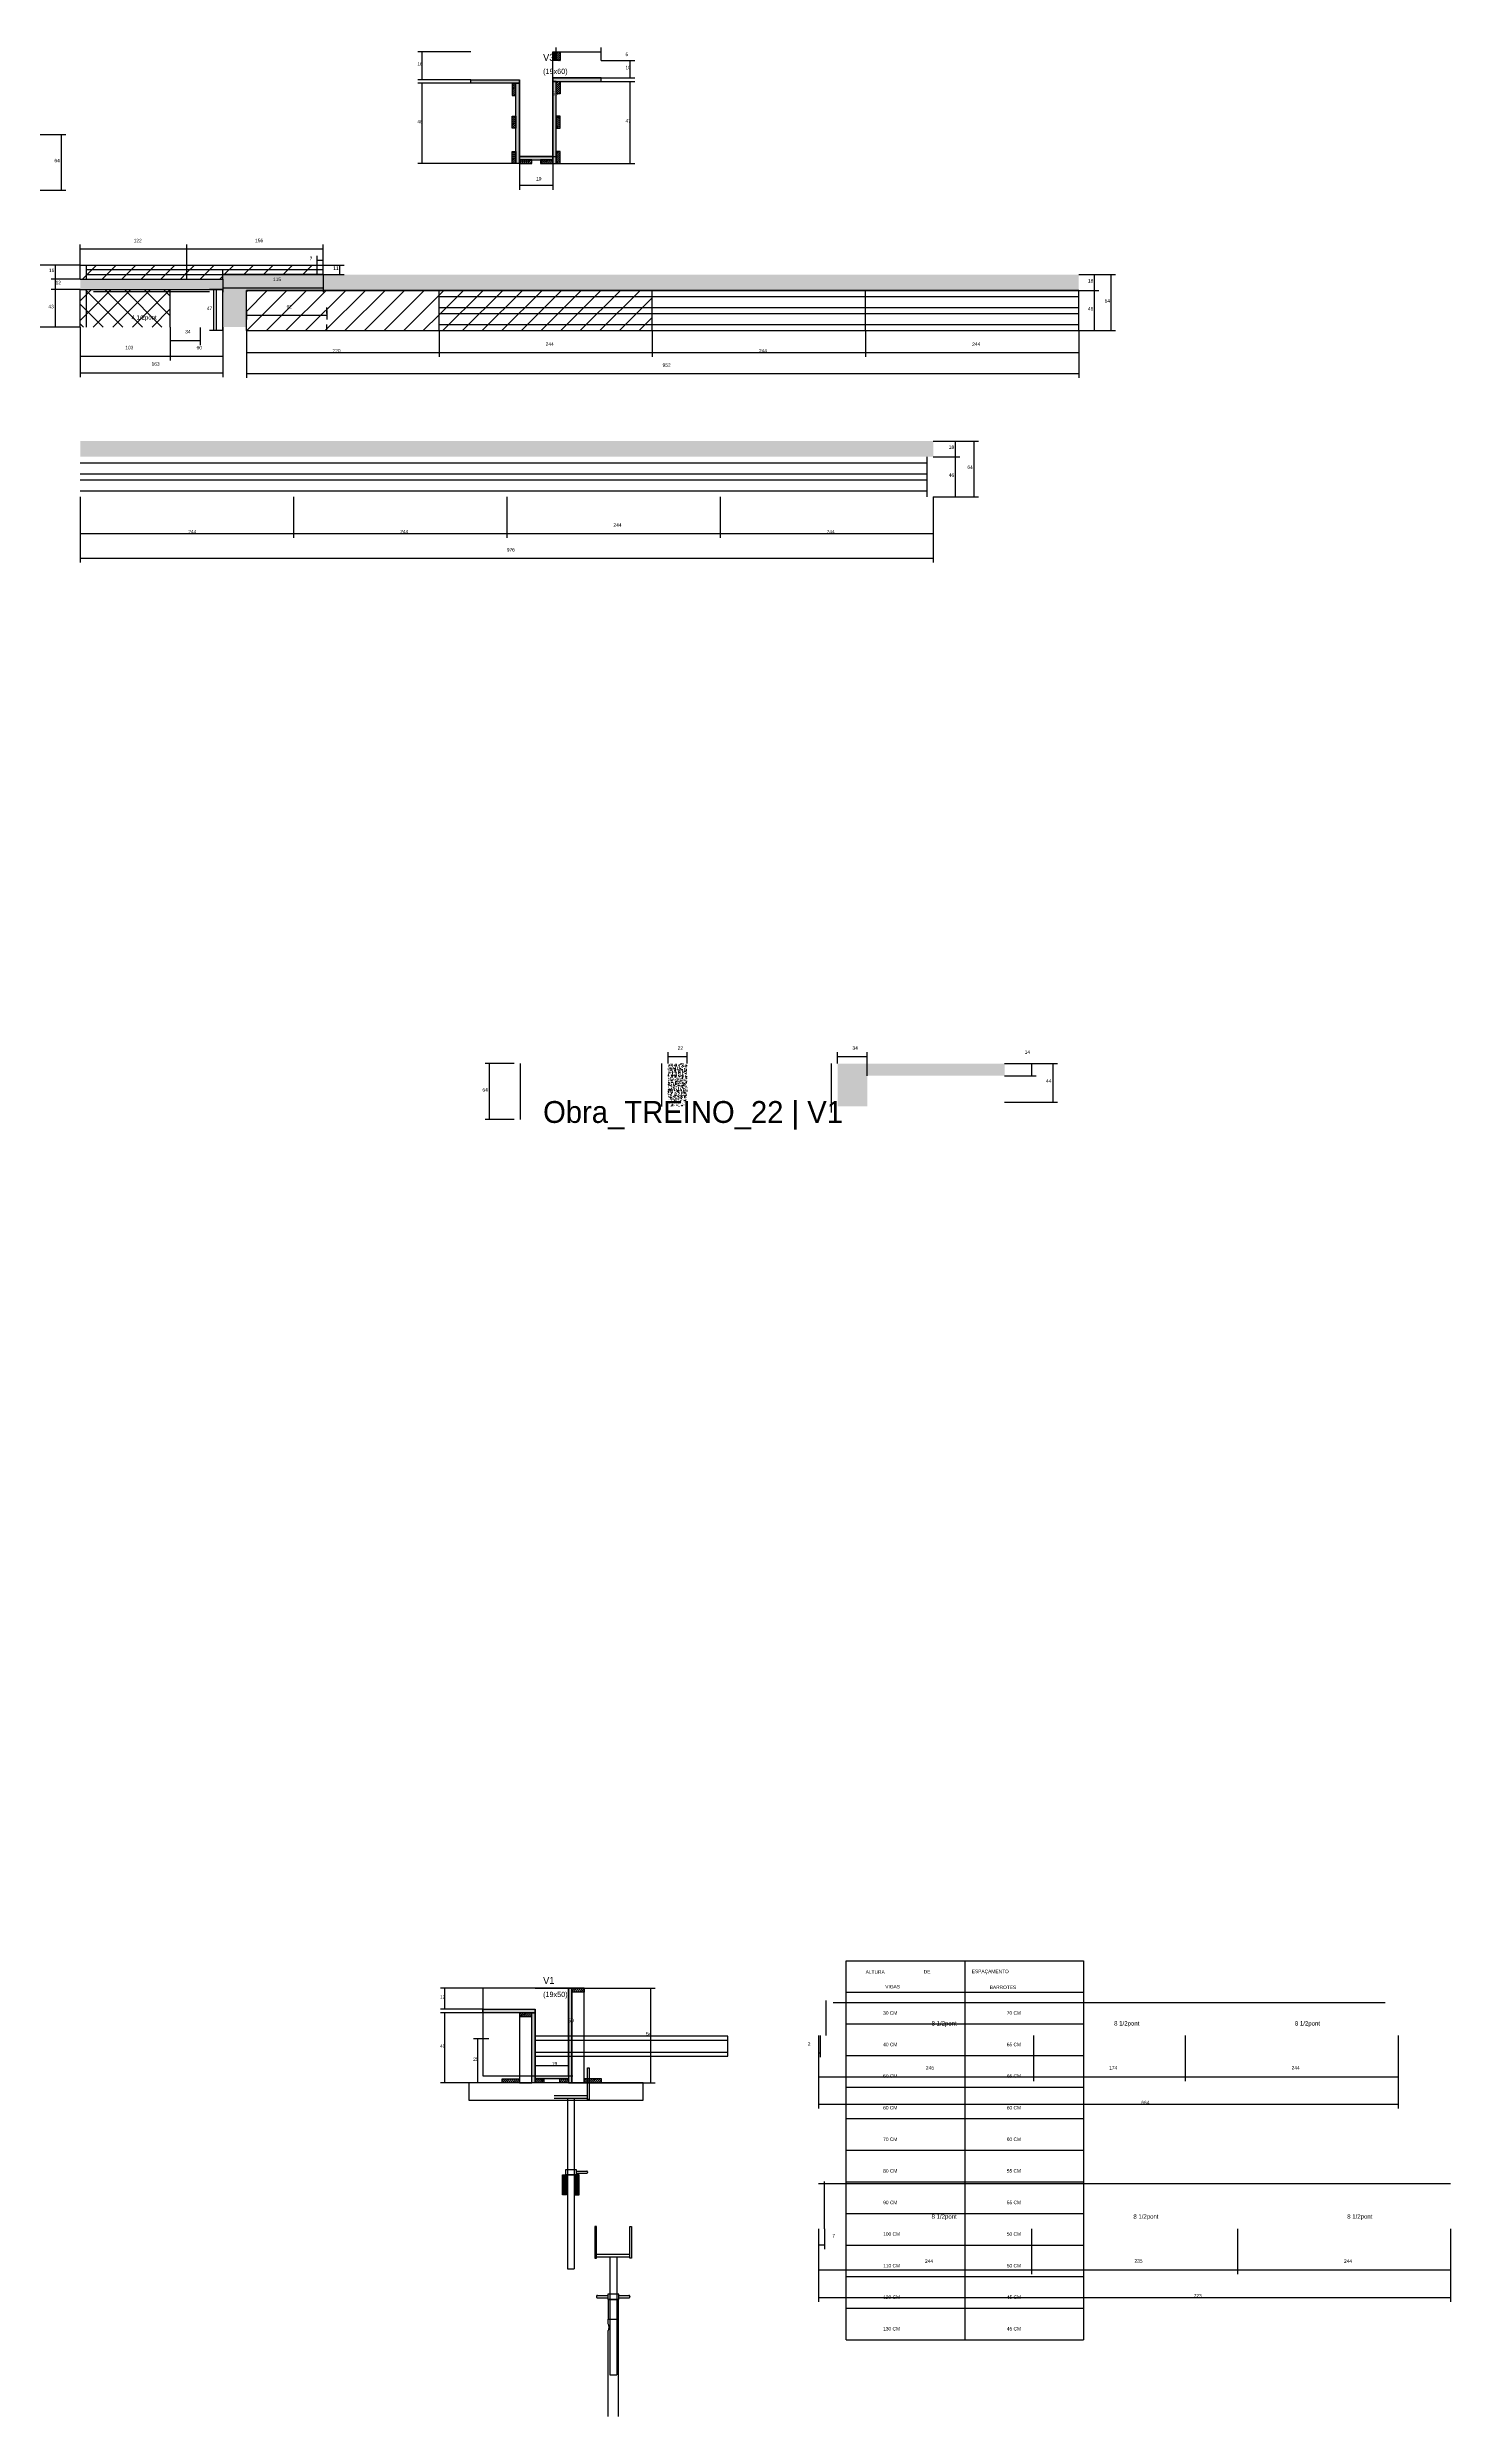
# Model space of a CAD drawing. Header units: metres. Extents: x -2848 to 22762, y -45195 to 1016.
# Drawn here: x 15433 to 17038, y -31290 to -28580 of the extents above; entities that cross this region are included whole.
import ezdxf

# ---------------------------------------------------------------- set-up
doc = ezdxf.new("R2010")
doc.units = ezdxf.units.M
for name, color, linetype in [('CONCRETO', 251, 'Continuous'), ('COTA', 4, 'Continuous'), ('Cota Seção (2x)', 4, 'Continuous'), ('Escoras', 2, 'Continuous'), ('Forcador', 251, 'Continuous'), ('GARFOS', 7, 'Continuous'), ('Hachura', 253, 'Continuous'), ('LABEL_ID', 3, 'Continuous'), ('Madeira', 126, 'Continuous'), ('NOMENCLATURA', 7, 'Continuous'), ('Painéis', 200, 'Continuous'), ('Perfil Metálico', 251, 'Continuous'), ('SARR_2.2x7', 40, 'Continuous'), ('SARR_EDITAR', 141, 'Continuous'), ('Texto Seção', 7, 'Continuous')]:
    doc.layers.add(name, color=color, linetype=linetype)

msp = doc.modelspace()

# ---------------------------------------------------------------- hatches: boundary and pattern name
at = {"layer": 'COTA'}
h = msp.add_hatch(dxfattribs=at)
h.set_pattern_fill('AR-CONC', scale=0.03)
h.paths.add_polyline_path([(15660.5, -28857.6), (16125, -28857.6), (16613, -28857.6), (16613, -28839.6), (16125, -28839.6), (15737, -28839.6), (15633.5, -28839.6), (15633.5, -28844.6), (15470.5, -28844.6), (15470.5, -28856.6), (15633.5, -28856.6), (15633.5, -28899.6), (15660.5, -28899.6)])
h = msp.add_hatch(dxfattribs=at)
h.set_pattern_fill('AR-CONC', scale=0.03)
h.paths.add_polyline_path([(16446.5, -29047.9), (16446.5, -29029.9), (15470.5, -29029.9), (15470.5, -29047.9)])
h = msp.add_hatch(dxfattribs=at)
h.set_pattern_fill('AR-CONC', scale=0.03)
h.paths.add_polyline_path([(16143, -29791.1), (16165, -29791.1), (16165, -29742.1), (16143, -29742.1)])
h = msp.add_hatch(dxfattribs=at)
h.set_pattern_fill('AR-CONC', scale=0.03)
h.paths.add_polyline_path([(16371, -29756.1), (16528, -29756.1), (16528, -29742.1), (16337, -29742.1), (16337, -29791.1), (16371, -29791.1), (16371, -29786.1)])
at = {"layer": 'Hachura'}
h = msp.add_hatch(color=8, dxfattribs=at)
h.dxf.hatch_style = 1
h.paths.add_polyline_path([(16011, -28584.6), (16015, -28584.6), (16015, -28584.6), (16015, -28594.6), (16015, -28594.6), (16011, -28594.6), (16011, -28594.6), (16011, -28584.6)])
h = msp.add_hatch(dxfattribs=at)
h.set_pattern_fill('ANSI31', scale=0.5)
h.paths.add_polyline_path([(16015, -28584.6), (16019.4, -28584.6), (16019.4, -28584.6), (16019.4, -28594.6), (16019.4, -28594.6), (16015, -28594.6), (16015, -28594.6), (16015, -28584.6)])
h = msp.add_hatch(color=8, dxfattribs=at)
h.dxf.hatch_style = 1
h.paths.add_polyline_path([(15917.4, -28620.6), (15917.4, -28616.6), (15917.4, -28616.6), (15973, -28616.6), (15973, -28616.6), (15973, -28620.6), (15973, -28620.6), (15917.4, -28620.6)])
h = msp.add_hatch(dxfattribs=at)
h.set_pattern_fill('ANSI31', scale=0.5)
h.paths.add_polyline_path([(15969, -28620.6), (15964.6, -28620.6), (15964.6, -28620.6), (15964.6, -28634.6), (15964.6, -28634.6), (15969, -28634.6), (15969, -28634.6), (15969, -28620.6)])
h = msp.add_hatch(color=8, dxfattribs=at)
h.dxf.hatch_style = 1
h.paths.add_polyline_path([(15969, -28620.6), (15973, -28620.6), (15973, -28620.6), (15973, -28712.6), (15973, -28712.6), (15969, -28712.6), (15969, -28712.6), (15969, -28620.6)])
h = msp.add_hatch(color=8, dxfattribs=at)
h.dxf.hatch_style = 1
h.paths.add_polyline_path([(16066.6, -28618.6), (16066.6, -28614.6), (16066.6, -28614.6), (16011, -28614.6), (16011, -28614.6), (16011, -28618.6), (16011, -28618.6), (16066.6, -28618.6)])
h = msp.add_hatch(color=8, dxfattribs=at)
h.dxf.hatch_style = 1
h.paths.add_polyline_path([(16015, -28618.6), (16011, -28618.6), (16011, -28618.6), (16011, -28712.6), (16011, -28712.6), (16015, -28712.6), (16015, -28712.6), (16015, -28618.6)])
h = msp.add_hatch(dxfattribs=at)
h.set_pattern_fill('ANSI31', scale=0.5)
h.paths.add_polyline_path([(16015, -28618.6), (16019.4, -28618.6), (16019.4, -28618.6), (16019.4, -28632.6), (16019.4, -28632.6), (16015, -28632.6), (16015, -28632.6), (16015, -28618.6)])
h = msp.add_hatch(dxfattribs=at)
h.set_pattern_fill('ANSI31', scale=0.5)
h.paths.add_polyline_path([(15969, -28672.1), (15964.6, -28672.1), (15964.6, -28672.1), (15964.6, -28658.1), (15964.6, -28658.1), (15969, -28658.1), (15969, -28658.1), (15969, -28672.1)])
h = msp.add_hatch(dxfattribs=at)
h.set_pattern_fill('ANSI31', scale=0.5)
h.paths.add_polyline_path([(16015, -28672.1), (16019.4, -28672.1), (16019.4, -28672.1), (16019.4, -28658.1), (16019.4, -28658.1), (16015, -28658.1), (16015, -28658.1), (16015, -28672.1)])
h = msp.add_hatch(dxfattribs=at)
h.set_pattern_fill('ANSI31', scale=0.5)
h.paths.add_polyline_path([(15969, -28712.6), (15964.6, -28712.6), (15964.6, -28712.6), (15964.6, -28698.6), (15964.6, -28698.6), (15969, -28698.6), (15969, -28698.6), (15969, -28712.6)])
h = msp.add_hatch(dxfattribs=at)
h.set_pattern_fill('ANSI31', scale=0.5)
h.paths.add_polyline_path([(16015, -28712.6), (16019.4, -28712.6), (16019.4, -28712.6), (16019.4, -28698.6), (16019.4, -28698.6), (16015, -28698.6), (16015, -28698.6), (16015, -28712.6)])
h = msp.add_hatch(color=8, dxfattribs=at)
h.dxf.hatch_style = 1
h.paths.add_polyline_path([(16011, -28708.2), (16011, -28704.6), (16011, -28704.6), (15973, -28704.6), (15973, -28704.6), (15973, -28708.2), (15973, -28708.2), (16011, -28708.2)])
h = msp.add_hatch(dxfattribs=at)
h.set_pattern_fill('ANSI31', scale=0.5)
h.paths.add_polyline_path([(15987, -28712.6), (15987, -28708.2), (15987, -28708.2), (15973, -28708.2), (15973, -28708.2), (15973, -28712.6), (15973, -28712.6), (15987, -28712.6)])
h = msp.add_hatch(dxfattribs=at)
h.set_pattern_fill('ANSI31', scale=0.5)
h.paths.add_polyline_path([(16011, -28712.6), (16011, -28708.2), (16011, -28708.2), (15997, -28708.2), (15997, -28708.2), (15997, -28712.6), (15997, -28712.6), (16011, -28712.6)])
h = msp.add_hatch(dxfattribs=at)
h.set_pattern_fill('ANSI31', scale=5)
h.paths.add_polyline_path([(15470.5, -28828.6), (15470.5, -28844.6), (15592.5, -28844.6), (15592.5, -28828.6)])
h = msp.add_hatch(dxfattribs=at)
h.set_pattern_fill('ANSI31', scale=5)
h.paths.add_polyline_path([(15633.5, -28844.6), (15633.5, -28839.6), (15748.5, -28839.6), (15748.5, -28828.6), (15592.5, -28828.6), (15592.5, -28844.6)])
h = msp.add_hatch(dxfattribs=at)
h.set_pattern_fill('ANSI31', scale=5)
h.paths.add_polyline_path([(15470.5, -28856.6), (15470.5, -28899.6), (15573.5, -28899.6), (15573.5, -28856.6)])
h = msp.add_hatch(dxfattribs=at)
h.set_pattern_fill('ANSI37', scale=5)
h.paths.add_polyline_path([(15573.5, -28899.6), (15573.5, -28856.6), (15470.5, -28856.6), (15470.5, -28899.6)])
h = msp.add_hatch(dxfattribs=at)
h.set_pattern_fill('ANSI31', scale=5)
h.paths.add_polyline_path([(15660.5, -28857.6), (15660.5, -28903.6), (15881, -28903.6), (15881, -28857.6)])
h = msp.add_hatch(dxfattribs=at)
h.set_pattern_fill('ANSI31', scale=5)
h.paths.add_polyline_path([(15881, -28857.6), (15881, -28903.6), (16125, -28903.6), (16125, -28857.6)])
h = msp.add_hatch(color=8, dxfattribs=at)
h.dxf.hatch_style = 1
h.paths.add_polyline_path([(16033, -30800), (16029, -30800), (16029, -30800), (16029, -30908), (16029, -30908), (16033, -30908), (16033, -30908), (16033, -30800)])
h = msp.add_hatch(dxfattribs=at)
h.set_pattern_fill('ANSI31', scale=0.5)
h.paths.add_polyline_path([(16047, -30800), (16047, -30804.4), (16047, -30804.4), (16033, -30804.4), (16033, -30804.4), (16033, -30800), (16033, -30800), (16047, -30800)])
h = msp.add_hatch(color=8, dxfattribs=at)
h.dxf.hatch_style = 1
h.paths.add_polyline_path([(15931, -30828), (15931, -30824), (15931, -30824), (15991, -30824), (15991, -30824), (15991, -30828), (15991, -30828), (15931, -30828)])
h = msp.add_hatch(dxfattribs=at)
h.set_pattern_fill('ANSI31', scale=0.5)
h.paths.add_polyline_path([(15973, -30828), (15973, -30832.4), (15973, -30832.4), (15987, -30832.4), (15987, -30832.4), (15987, -30828), (15987, -30828), (15973, -30828)])
h = msp.add_hatch(color=8, dxfattribs=at)
h.dxf.hatch_style = 1
h.paths.add_polyline_path([(15987, -30828), (15991, -30828), (15991, -30828), (15991, -30908), (15991, -30908), (15987, -30908), (15987, -30908), (15987, -30828)])
h = msp.add_hatch(dxfattribs=at)
h.set_pattern_fill('ANSI31', scale=0.5)
h.paths.add_polyline_path([(15953, -30908), (15953, -30903.6), (15953, -30903.6), (15973, -30903.6), (15973, -30903.6), (15973, -30908), (15973, -30908), (15953, -30908)])
h = msp.add_hatch(color=8, dxfattribs=at)
h.dxf.hatch_style = 1
h.paths.add_polyline_path([(15991, -30903.6), (15991, -30900), (15991, -30900), (16029, -30900), (16029, -30900), (16029, -30903.6), (16029, -30903.6), (15991, -30903.6)])
h = msp.add_hatch(dxfattribs=at)
h.set_pattern_fill('ANSI31', scale=0.5)
h.paths.add_polyline_path([(15991, -30908), (15991, -30903.6), (15991, -30903.6), (16001, -30903.6), (16001, -30903.6), (16001, -30908), (16001, -30908), (15991, -30908)])
h = msp.add_hatch(dxfattribs=at)
h.set_pattern_fill('ANSI31', scale=0.5)
h.paths.add_polyline_path([(16019, -30908), (16019, -30903.6), (16019, -30903.6), (16029, -30903.6), (16029, -30903.6), (16029, -30908), (16029, -30908), (16019, -30908)])
h = msp.add_hatch(dxfattribs=at)
h.set_pattern_fill('ANSI31', scale=0.5)
h.paths.add_polyline_path([(16067, -30908), (16067, -30903.6), (16067, -30903.6), (16047, -30903.6), (16047, -30903.6), (16047, -30908), (16047, -30908), (16067, -30908)])
at = {"layer": 'Perfil Metálico'}
h = msp.add_hatch(color=8, dxfattribs=at)
h.dxf.hatch_style = 1
h.paths.add_polyline_path([(16022.3, -31036.3), (16026.8, -31036.3), (16026.8, -31013.5), (16022.3, -31013.5)])
h = msp.add_hatch(color=8, dxfattribs=at)
h.dxf.hatch_style = 1
h.paths.add_polyline_path([(16036.7, -31036.3), (16041.2, -31036.3), (16041.2, -31013.5), (16036.7, -31013.5)])

# ---------------------------------------------------------------- linework, layer by layer
at = {"layer": 'CONCRETO'}
for points in [[(16029, -30820), (16029, -30800), (15931, -30800), (15931, -30824), (15991, -30824), (15991, -30900), (16029, -30900), (16029, -30820)], [(15931, -30900), (16029, -30900), (16029, -30800), (15931, -30800)]]:
    msp.add_lwpolyline(points, close=True, dxfattribs=at)
at = {"layer": 'COTA'}
for p, q in [((15917.4, -28584.6), (15856.7, -28584.6)), ((15861.7, -28616.6), (15861.7, -28584.6)), ((16015, -28584.6), (16015, -28579.6)), ((16015, -28584.6), (16066.6, -28584.6)), ((16066.6, -28594.6), (16066.6, -28579.6)), ((16066.6, -28594.6), (16104.8, -28594.6)), ((16099.8, -28614.6), (16099.8, -28594.6)), ((15917.4, -28616.6), (15856.7, -28616.6)), ((15917.4, -28620.6), (15856.7, -28620.6)), ((15861.7, -28712.6), (15861.7, -28620.6)), ((16066.6, -28614.6), (16104.8, -28614.6)), ((16066.6, -28618.6), (16104.8, -28618.6)), ((16099.8, -28712.6), (16099.8, -28618.6)), ((15394.3, -28679.1), (15454, -28679.1)), ((15449, -28743.1), (15449, -28679.1)), ((15964.6, -28712.6), (15856.7, -28712.6)), ((15973, -28712.6), (15973, -28742.4)), ((16011, -28712.6), (16011, -28742.4)), ((16019.4, -28712.6), (16104.8, -28712.6)), ((15394.3, -28743.1), (15454, -28743.1)), ((15973, -28737.4), (16011, -28737.4)), ((15470.5, -28828.6), (15470.5, -28805.1)), ((15470.5, -28810.1), (15592.5, -28810.1)), ((15592.5, -28828.6), (15592.5, -28805.1)), ((15592.5, -28828.6), (15592.5, -28805.1)), ((15592.5, -28810.1), (15748.5, -28810.1)), ((15748.5, -28828.6), (15748.5, -28805.1)), ((15470.5, -28828.6), (15416.8, -28828.6)), ((15470.5, -28828.6), (15437.2, -28828.6)), ((15442.2, -28844.6), (15442.2, -28828.6)), ((15741.5, -28828.6), (15741.5, -28818.2)), ((15741.5, -28823.2), (15748.5, -28823.2)), ((15748.5, -28828.6), (15748.5, -28818.2)), ((15748.5, -28828.6), (15772.5, -28828.6)), ((15767.5, -28839.6), (15767.5, -28828.6)), ((15470.5, -28844.6), (15437.2, -28844.6)), ((15470.5, -28844.6), (15437.2, -28844.6)), ((15470.5, -28856.6), (15437.2, -28856.6)), ((15470.5, -28856.6), (15437.2, -28856.6)), ((15442.2, -28856.6), (15442.2, -28844.6)), ((15442.2, -28899.6), (15442.2, -28856.6)), ((15633.5, -28856.6), (15618.4, -28856.6)), ((15623.4, -28903.6), (15623.4, -28856.6)), ((15633.5, -28844.6), (15633.5, -28859.6)), ((15633.5, -28854.6), (15748.5, -28854.6)), ((15748.5, -28839.6), (15748.5, -28859.6)), ((15748.5, -28839.6), (15772.5, -28839.6)), ((16613, -28839.6), (16636, -28839.6)), ((16613, -28839.6), (16655.1, -28839.6)), ((16613, -28857.6), (16636, -28857.6)), ((16613, -28857.6), (16636, -28857.6)), ((16631, -28857.6), (16631, -28839.6)), ((16631, -28903.6), (16631, -28857.6)), ((16650.1, -28903.6), (16650.1, -28839.6)), ((15660.5, -28880.6), (15660.5, -28890.9)), ((15660.5, -28885.9), (15752.5, -28885.9)), ((15752.5, -28880.6), (15752.5, -28890.9)), ((15470.5, -28899.6), (15416.8, -28899.6)), ((15470.5, -28899.6), (15437.2, -28899.6)), ((15470.5, -28899.6), (15470.5, -28957)), ((15470.5, -28899.6), (15470.5, -28937.7)), ((15573.5, -28899.6), (15573.5, -28937.7)), ((15573.5, -28899.6), (15573.5, -28937.7)), ((15573.5, -28899.9), (15573.5, -28920.1)), ((15573.5, -28915.1), (15607.5, -28915.1)), ((15607.5, -28899.9), (15607.5, -28920.1)), ((15633.5, -28903.6), (15618.4, -28903.6)), ((15633.5, -28899.6), (15633.5, -28957)), ((15633.5, -28903.6), (15633.5, -28937.7)), ((15660.5, -28903.6), (15660.5, -28933.7)), ((15660.5, -28903.6), (15660.5, -28957.6)), ((15881, -28903.6), (15881, -28933.7)), ((15881, -28903.6), (15881, -28933.7)), ((16125, -28903.6), (16125, -28933.7)), ((16125, -28903.6), (16125, -28933.7)), ((16369, -28903.6), (16369, -28933.7)), ((16369, -28903.6), (16369, -28933.7)), ((16613, -28903.6), (16613, -28933.7)), ((16613, -28903.6), (16613, -28957.6)), ((16613, -28903.6), (16636, -28903.6)), ((16613, -28903.6), (16655.1, -28903.6)), ((15470.5, -28932.7), (15573.5, -28932.7)), ((15573.5, -28932.7), (15633.5, -28932.7)), ((15660.5, -28928.7), (15881, -28928.7)), ((15881, -28928.7), (16125, -28928.7)), ((16125, -28928.7), (16369, -28928.7)), ((16369, -28928.7), (16613, -28928.7)), ((15470.5, -28952), (15633.5, -28952)), ((15660.5, -28952.6), (16613, -28952.6)), ((16446.5, -29029.9), (16476.7, -29029.9)), ((16446.5, -29029.9), (16498.1, -29029.9)), ((16446.5, -29047.9), (16476.7, -29047.9)), ((16446.5, -29047.9), (16476.7, -29047.9)), ((16471.7, -29047.9), (16471.7, -29029.9)), ((16471.7, -29093.9), (16471.7, -29047.9)), ((16493.1, -29093.9), (16493.1, -29029.9)), ((15470.5, -29093.9), (15470.5, -29140.6)), ((15470.5, -29093.9), (15470.5, -29169)), ((15714.5, -29093.9), (15714.5, -29140.6)), ((15714.5, -29093.9), (15714.5, -29140.6)), ((15958.5, -29093.9), (15958.5, -29140.6)), ((15958.5, -29093.9), (15958.5, -29140.6)), ((16202.5, -29093.9), (16202.5, -29140.6)), ((16202.5, -29093.9), (16202.5, -29140.6)), ((16446.5, -29093.9), (16446.5, -29140.6)), ((16446.5, -29093.9), (16476.7, -29093.9)), ((16446.5, -29093.9), (16446.5, -29169)), ((16446.5, -29093.9), (16498.1, -29093.9)), ((15470.5, -29135.6), (15714.5, -29135.6)), ((15714.5, -29135.6), (15958.5, -29135.6)), ((15958.5, -29135.6), (16202.5, -29135.6)), ((16202.5, -29135.6), (16446.5, -29135.6)), ((15470.5, -29164), (16446.5, -29164)), ((16143, -29742.1), (16143, -29729)), ((16165, -29742.1), (16165, -29729)), ((16337, -29742.1), (16337, -29729)), ((16371, -29756.1), (16371, -29729)), ((15967, -29742.1), (15933.7, -29742.1)), ((15938.7, -29806.1), (15938.7, -29742.1)), ((16143, -29734), (16165, -29734)), ((16337, -29734), (16371, -29734)), ((16528, -29742.1), (16564.1, -29742.1)), ((16528, -29742.1), (16588.5, -29742.1)), ((16528, -29756.1), (16564.1, -29756.1)), ((16559.1, -29756.1), (16559.1, -29742.1)), ((16583.5, -29786.1), (16583.5, -29742.1)), ((16528, -29786.1), (16588.5, -29786.1)), ((15967, -29806.1), (15933.7, -29806.1)), ((15931, -30800), (15882.6, -30800)), ((15887.6, -30824), (15887.6, -30800)), ((16047, -30800), (16128.4, -30800)), ((16123.4, -30908), (16123.4, -30800)), ((15931, -30824), (15882.6, -30824)), ((15931, -30828), (15882.6, -30828)), ((15887.6, -30908), (15887.6, -30828)), ((15938, -30858), (15920.5, -30858)), ((15925.5, -30908), (15925.5, -30858)), ((16315, -30854), (16315, -30906.1)), ((16315, -30854), (16315, -30937.7)), ((16315, -30854), (16315, -30878.7)), ((16317, -30854), (16317, -30878.7)), ((16561, -30854), (16561, -30906.1)), ((16561, -30854), (16561, -30906.1)), ((16734.5, -30854), (16734.5, -30906.1)), ((16734.5, -30854), (16734.5, -30906.1)), ((16978.5, -30854), (16978.5, -30906.1)), ((16978.5, -30854), (16978.5, -30937.7)), ((16315, -30873.7), (16317, -30873.7)), ((15953, -30908), (15882.6, -30908)), ((15938, -30908), (15920.5, -30908)), ((16067, -30908), (16128.4, -30908)), ((16315, -30901.1), (16561, -30901.1)), ((16561, -30901.1), (16734.5, -30901.1)), ((16734.5, -30901.1), (16978.5, -30901.1)), ((16315, -30932.7), (16978.5, -30932.7)), ((16315, -31075), (16315, -31127.1)), ((16315, -31075), (16315, -31158.8)), ((16315, -31075), (16315, -31098.3)), ((16322, -31075), (16322, -31098.3)), ((16559, -31075), (16559, -31127.1)), ((16559, -31075), (16559, -31127.1)), ((16794.4, -31075), (16794.4, -31127.1)), ((16794.4, -31075), (16794.4, -31127.1)), ((17038.4, -31075), (17038.4, -31127.1)), ((17038.4, -31075), (17038.4, -31158.8)), ((16315, -31093.3), (16322, -31093.3)), ((16315, -31122.1), (16559, -31122.1)), ((16559, -31122.1), (16794.4, -31122.1)), ((16794.4, -31122.1), (17038.4, -31122.1)), ((16315, -31153.8), (17038.4, -31153.8))]:
    msp.add_line(p, q, dxfattribs=at)
at = {"layer": 'Cota Seção (2x)'}
for p, q in [((16011, -28704.6), (16011, -28584.6)), ((16011, -28584.6), (16016, -28584.6)), ((16011, -28704.6), (16016, -28704.6)), ((15991, -30800), (16034, -30800)), ((16029, -30900), (16029, -30800)), ((15991, -30900), (15991, -30883.2)), ((15991, -30888.2), (16029, -30888.2)), ((16029, -30900), (16029, -30883.2)), ((15991, -30900), (16034, -30900))]:
    msp.add_line(p, q, dxfattribs=at)
at = {"layer": 'Escoras'}
for p, q in [((16037.4, -31013.5), (16026.2, -31013.5)), ((16085.9, -31155.9), (16074.6, -31155.9)), ((16074.6, -31155.9), (16074.6, -31178.4)), ((16085.9, -31155.9), (16085.9, -31290)), ((16074.6, -31178.4), (16085.9, -31178.4)), ((16074.6, -31184), (16074.6, -31178.4)), ((16074.9, -31184.6), (16074.6, -31184)), ((16074.6, -31191.6), (16074.9, -31191)), ((16074.6, -31290), (16074.6, -31191.6)), ((16075.1, -31185.2), (16074.9, -31184.6)), ((16074.9, -31191), (16075.1, -31190.4)), ((16075.3, -31185.9), (16075.1, -31185.2)), ((16075.1, -31190.4), (16075.3, -31189.8)), ((16075.4, -31186.5), (16075.3, -31185.9)), ((16075.3, -31189.8), (16075.4, -31189.1)), ((16075.5, -31187.2), (16075.4, -31186.5)), ((16075.4, -31189.1), (16075.5, -31188.5)), ((16075.5, -31187.8), (16075.5, -31187.2)), ((16075.5, -31188.5), (16075.5, -31187.8))]:
    msp.add_line(p, q, dxfattribs=at)
at = {"layer": 'Forcador'}
for p, q in [((16012.7, -30922.6), (16050.9, -30922.6)), ((16012.7, -30925.8), (16050.9, -30925.8)), ((16027.8, -30925.8), (16027.8, -31036.3)), ((16035.7, -30925.8), (16035.7, -31036.3)), ((16038.1, -31009.1), (16049.9, -31009.1)), ((16038.1, -31011.6), (16049.9, -31011.6)), ((16050, -31009.1), (16049.9, -31009.1)), ((16049.9, -31011.6), (16050, -31011.6)), ((16050.1, -31009.2), (16050, -31009.1)), ((16050, -31011.6), (16050.1, -31011.6)), ((16050.3, -31009.2), (16050.1, -31009.2)), ((16050.1, -31011.6), (16050.3, -31011.5)), ((16050.4, -31009.3), (16050.3, -31009.2)), ((16050.3, -31011.5), (16050.4, -31011.5)), ((16050.5, -31009.3), (16050.4, -31009.3)), ((16050.4, -31011.5), (16050.5, -31011.4)), ((16050.6, -31009.4), (16050.5, -31009.3)), ((16050.5, -31011.4), (16050.6, -31011.3)), ((16050.7, -31009.5), (16050.6, -31009.4)), ((16050.6, -31011.3), (16050.7, -31011.2)), ((16050.8, -31009.6), (16050.7, -31009.5)), ((16050.7, -31011.2), (16050.8, -31011.1)), ((16050.8, -31009.8), (16050.8, -31009.6)), ((16050.9, -31009.9), (16050.8, -31009.8)), ((16050.8, -31011), (16050.9, -31010.9)), ((16050.8, -31011.1), (16050.8, -31011)), ((16050.9, -31010), (16050.9, -31009.9)), ((16050.9, -31010.1), (16050.9, -31010)), ((16050.9, -31010.1), (16050.9, -31010.6)), ((16050.9, -31010.7), (16050.9, -31010.6)), ((16050.9, -31010.9), (16050.9, -31010.7)), ((16027.8, -31036.3), (16027.8, -31059.1)), ((16027.8, -31059.1), (16027.8, -31120.8)), ((16035.7, -31036.3), (16035.7, -31059.1)), ((16035.7, -31059.1), (16035.7, -31120.8)), ((16061.1, -31104.1), (16099.4, -31104.1)), ((16061.1, -31107.3), (16099.4, -31107.3)), ((16076.3, -31107.3), (16076.3, -31242.3)), ((16084.2, -31107.3), (16084.2, -31242.3)), ((16027.8, -31120.8), (16035.7, -31120.8)), ((16061.2, -31152.1), (16061.1, -31152.2)), ((16061.1, -31152.2), (16061.1, -31152.4)), ((16061.1, -31152.4), (16061.1, -31152.5)), ((16061.1, -31152.5), (16061.1, -31152.9)), ((16061.1, -31152.9), (16061.1, -31153.1)), ((16061.1, -31153.1), (16061.1, -31153.2)), ((16061.1, -31153.2), (16061.2, -31153.3)), ((16061.3, -31151.9), (16061.2, -31152)), ((16061.2, -31152), (16061.2, -31152.1)), ((16061.2, -31153.3), (16061.2, -31153.5)), ((16061.2, -31153.5), (16061.3, -31153.6)), ((16061.4, -31151.8), (16061.3, -31151.9)), ((16061.3, -31153.6), (16061.4, -31153.7)), ((16061.5, -31151.7), (16061.4, -31151.8)), ((16061.4, -31153.7), (16061.5, -31153.8)), ((16061.6, -31151.6), (16061.5, -31151.7)), ((16061.5, -31153.8), (16061.6, -31153.8)), ((16061.7, -31151.6), (16061.6, -31151.6)), ((16061.6, -31153.8), (16061.7, -31153.9)), ((16061.9, -31151.5), (16061.7, -31151.6)), ((16061.7, -31153.9), (16061.9, -31153.9)), ((16062, -31151.5), (16061.9, -31151.5)), ((16061.9, -31153.9), (16062, -31154)), ((16062.1, -31151.5), (16062, -31151.5)), ((16062, -31154), (16062.1, -31154)), ((16062.1, -31151.5), (16073.9, -31151.5)), ((16062.1, -31154), (16073.9, -31154)), ((16086.5, -31151.5), (16098.3, -31151.5)), ((16086.5, -31154), (16098.3, -31154)), ((16098.5, -31151.5), (16098.3, -31151.5)), ((16098.3, -31154), (16098.5, -31154)), ((16098.6, -31151.5), (16098.5, -31151.5)), ((16098.5, -31154), (16098.6, -31153.9)), ((16098.7, -31151.6), (16098.6, -31151.5)), ((16098.6, -31153.9), (16098.7, -31153.9)), ((16098.8, -31151.6), (16098.7, -31151.6)), ((16098.7, -31153.9), (16098.8, -31153.8)), ((16099, -31151.7), (16098.8, -31151.6)), ((16098.8, -31153.8), (16099, -31153.8)), ((16099.1, -31151.8), (16099, -31151.7)), ((16099, -31153.8), (16099.1, -31153.7)), ((16099.1, -31151.9), (16099.1, -31151.8)), ((16099.2, -31152), (16099.1, -31151.9)), ((16099.1, -31153.6), (16099.2, -31153.5)), ((16099.1, -31153.7), (16099.1, -31153.6)), ((16099.3, -31152.1), (16099.2, -31152)), ((16099.2, -31153.5), (16099.3, -31153.3)), ((16099.3, -31152.2), (16099.3, -31152.1)), ((16099.3, -31152.4), (16099.3, -31152.2)), ((16099.4, -31152.5), (16099.3, -31152.4)), ((16099.3, -31153.1), (16099.4, -31152.9)), ((16099.3, -31153.2), (16099.3, -31153.1)), ((16099.3, -31153.3), (16099.3, -31153.2)), ((16099.4, -31152.5), (16099.4, -31152.9)), ((16076.3, -31242.3), (16084.2, -31242.3))]:
    msp.add_line(p, q, dxfattribs=at)
for points in [[(16052.8, -30891.1), (16052.8, -30927.1), (16050.9, -30927.1), (16050.9, -30891.1)], [(16025.5, -31007.7), (16025.5, -31013.5), (16038.1, -31013.5), (16038.1, -31007.7)], [(16059.2, -31072.6), (16059.2, -31108.6), (16061.1, -31108.6), (16061.1, -31072.6)], [(16101.3, -31072.6), (16101.3, -31108.6), (16099.4, -31108.6), (16099.4, -31072.6)], [(16073.9, -31150), (16073.9, -31155.9), (16086.5, -31155.9), (16086.5, -31150)]]:
    msp.add_lwpolyline(points, close=True, dxfattribs=at)
at = {"layer": 'GARFOS'}
for p, q in [((16346.9, -31202.1), (16346.9, -30768.4)), ((16346.9, -30768.4), (16618.4, -30768.4)), ((16482.7, -30768.4), (16482.7, -31202.1)), ((16618.4, -30768.4), (16618.4, -31202.1)), ((16346.9, -30804.6), (16618.4, -30804.6)), ((16346.9, -30804.6), (16618.4, -30804.6)), ((16346.9, -30840.7), (16618.4, -30840.7)), ((16346.9, -30876.8), (16618.4, -30876.8)), ((16346.9, -30913), (16618.4, -30913)), ((16346.9, -30949.1), (16618.4, -30949.1)), ((16346.9, -30985.3), (16618.4, -30985.3)), ((16346.9, -31021.4), (16618.4, -31021.4)), ((16346.9, -31057.5), (16618.4, -31057.5)), ((16346.9, -31093.7), (16618.4, -31093.7)), ((16346.9, -31129.8), (16618.4, -31129.8)), ((16346.9, -31165.9), (16618.4, -31165.9)), ((16346.9, -31202.1), (16618.4, -31202.1))]:
    msp.add_line(p, q, dxfattribs=at)
at = {"layer": 'Madeira'}
for points in [[(16015, -28584.6), (16019.4, -28584.6), (16019.4, -28594.6), (16015, -28594.6)], [(15969, -28620.6), (15964.6, -28620.6), (15964.6, -28634.6), (15969, -28634.6)], [(16015, -28618.6), (16019.4, -28618.6), (16019.4, -28632.6), (16015, -28632.6)], [(15969, -28672.1), (15964.6, -28672.1), (15964.6, -28658.1), (15969, -28658.1)], [(16015, -28672.1), (16019.4, -28672.1), (16019.4, -28658.1), (16015, -28658.1)], [(15969, -28712.6), (15964.6, -28712.6), (15964.6, -28698.6), (15969, -28698.6)], [(16015, -28712.6), (16019.4, -28712.6), (16019.4, -28698.6), (16015, -28698.6)], [(15987, -28712.6), (15987, -28708.2), (15973, -28708.2), (15973, -28712.6)], [(16011, -28712.6), (16011, -28708.2), (15997, -28708.2), (15997, -28712.6)], [(16047, -30800), (16047, -30804.4), (16033, -30804.4), (16033, -30800)], [(16047, -30800), (16033, -30800), (16033, -30908), (16047, -30908)], [(15973, -30828), (15973, -30832.4), (15987, -30832.4), (15987, -30828)], [(15973, -30908), (15987, -30908), (15987, -30828), (15973, -30828)], [(15915.1, -30928), (16114.7, -30928), (16114.7, -30908), (15915.1, -30908)], [(15953, -30908), (15953, -30903.6), (15973, -30903.6), (15973, -30908)], [(15991, -30908), (15991, -30903.6), (16001, -30903.6), (16001, -30908)], [(16019, -30908), (16019, -30903.6), (16029, -30903.6), (16029, -30908)], [(16067, -30908), (16067, -30903.6), (16047, -30903.6), (16047, -30908)]]:
    msp.add_lwpolyline(points, close=True, dxfattribs=at)
at = {"layer": 'Painéis'}
for p, q in [((15917.4, -28616.6), (15973, -28616.6)), ((15917.4, -28620.6), (15917.4, -28616.6)), ((15973, -28620.6), (15973, -28616.6)), ((15973, -28712.6), (15973, -28620.6)), ((16011, -28614.6), (16066.6, -28614.6)), ((16011, -28618.6), (16011, -28614.6)), ((16011, -28712.6), (16011, -28618.6)), ((16066.6, -28618.6), (16066.6, -28614.6)), ((15973, -28704.6), (16011, -28704.6)), ((15973, -28708.2), (15973, -28704.6)), ((16011, -28708.2), (16011, -28704.6)), ((15470.5, -28828.6), (15748.5, -28828.6)), ((15470.5, -28844.6), (15470.5, -28828.6)), ((15592.5, -28844.6), (15592.5, -28828.6)), ((15748.5, -28839.6), (15748.5, -28828.6)), ((15470.5, -28844.6), (15633.5, -28844.6)), ((15470.5, -28856.6), (15633.5, -28856.6)), ((15470.5, -28899.6), (15470.5, -28856.6)), ((15573.5, -28899.6), (15573.5, -28856.6)), ((15633.5, -28839.6), (15748.5, -28839.6)), ((15633.5, -28844.6), (15633.5, -28839.6)), ((15633.5, -28903.6), (15633.5, -28856.6)), ((15660.5, -28857.6), (16125, -28857.6)), ((15660.5, -28903.6), (15660.5, -28857.6)), ((15881, -28903.6), (15881, -28857.6)), ((16125, -28857.6), (16613, -28857.6)), ((16125, -28903.6), (16125, -28857.6)), ((16369, -28903.6), (16369, -28857.6)), ((16613, -28903.6), (16613, -28857.6)), ((15931, -30824), (15991, -30824)), ((15931, -30828), (15931, -30824)), ((15991, -30828), (15991, -30824)), ((15991, -30908), (15991, -30828))]:
    msp.add_line(p, q, dxfattribs=at)
for points in [[(16011, -28584.6), (16015, -28584.6), (16015, -28594.6), (16011, -28594.6)], [(15917.4, -28620.6), (15917.4, -28616.6), (15973, -28616.6), (15973, -28620.6)], [(15969, -28620.6), (15973, -28620.6), (15973, -28712.6), (15969, -28712.6)], [(16066.6, -28618.6), (16066.6, -28614.6), (16011, -28614.6), (16011, -28618.6)], [(16015, -28618.6), (16011, -28618.6), (16011, -28712.6), (16015, -28712.6)], [(16011, -28708.2), (16011, -28704.6), (15973, -28704.6), (15973, -28708.2)], [(16033, -30800), (16029, -30800), (16029, -30908), (16033, -30908)], [(15931, -30828), (15931, -30824), (15991, -30824), (15991, -30828)], [(15987, -30828), (15991, -30828), (15991, -30908), (15987, -30908)], [(15991, -30903.6), (15991, -30900), (16029, -30900), (16029, -30903.6)]]:
    msp.add_lwpolyline(points, close=True, dxfattribs=at)
for points in [[(15748.5, -28839.6), (15633.5, -28839.6)], [(16613, -28857.6), (16125, -28857.6), (15660.5, -28857.6)], [(15660.5, -28903.6), (16125, -28903.6), (16613, -28903.6)]]:
    msp.add_lwpolyline(points, dxfattribs=at)
at = {"layer": 'Perfil Metálico'}
for p, q in [((15991, -30859.3), (16211.5, -30859.3)), ((15991, -30873.1), (16211.5, -30873.1))]:
    msp.add_line(p, q, dxfattribs=at)
for points in [[(15991, -30877.6), (16211.5, -30877.6), (16211.5, -30854.8), (15991, -30854.8)], [(16026.8, -31036.3), (16022.3, -31036.3), (16022.3, -31013.5), (16026.8, -31013.5)], [(16036.7, -31036.3), (16041.2, -31036.3), (16041.2, -31013.5), (16036.7, -31013.5)]]:
    msp.add_lwpolyline(points, close=True, dxfattribs=at)
at = {"layer": 'SARR_2.2x7'}
for p, q in [((15477.5, -28844.6), (15477.5, -28828.6)), ((15741.5, -28839.6), (15741.5, -28828.6)), ((15477.5, -28899.6), (15477.5, -28856.6)), ((15485.5, -28858.8), (15618.5, -28858.8)), ((15626.5, -28903.6), (15626.5, -28856.6)), ((15881, -28864.6), (16125, -28864.6)), ((16125, -28864.6), (16369, -28864.6)), ((16369, -28864.6), (16613, -28864.6)), ((15752.5, -28884.1), (15752.5, -28877.1)), ((15881, -28877.1), (16125, -28877.1)), ((15881, -28884.1), (16125, -28884.1)), ((16125, -28877.1), (16369, -28877.1)), ((16125, -28884.1), (16369, -28884.1)), ((16369, -28877.1), (16613, -28877.1)), ((16369, -28884.1), (16613, -28884.1)), ((15752.5, -28903.6), (15752.5, -28896.6)), ((15881, -28896.6), (16125, -28896.6)), ((16125, -28896.6), (16369, -28896.6)), ((16369, -28896.6), (16613, -28896.6)), ((15470.5, -29054.9), (15714.5, -29054.9)), ((15714.5, -29054.9), (15958.5, -29054.9)), ((15958.5, -29054.9), (16202.5, -29054.9)), ((16202.5, -29054.9), (16439.5, -29054.9)), ((16439.5, -29093.9), (16439.5, -29047.9)), ((15470.5, -29067.4), (15714.5, -29067.4)), ((15470.5, -29074.4), (15714.5, -29074.4)), ((15714.5, -29067.4), (15958.5, -29067.4)), ((15714.5, -29074.4), (15958.5, -29074.4)), ((15958.5, -29067.4), (16202.5, -29067.4)), ((15958.5, -29074.4), (16202.5, -29074.4)), ((16202.5, -29067.4), (16439.5, -29067.4)), ((16202.5, -29074.4), (16439.5, -29074.4)), ((15470.5, -29086.9), (15714.5, -29086.9)), ((15714.5, -29086.9), (15958.5, -29086.9)), ((15958.5, -29086.9), (16202.5, -29086.9)), ((16202.5, -29086.9), (16439.5, -29086.9)), ((15974, -29806.1), (15974, -29742.1)), ((16136, -29791.1), (16136, -29742.1)), ((16330, -29798.1), (16330, -29742.1)), ((16324, -30854), (16324, -30814)), ((16332, -30816.2), (16561, -30816.2)), ((16561, -30816.2), (16734.5, -30816.2)), ((16734.5, -30816.2), (16963.5, -30816.2)), ((16315, -31023.2), (16559, -31023.2)), ((16322, -31075), (16322, -31021)), ((16559, -31023.2), (16794.4, -31023.2)), ((16794.4, -31023.2), (17038.4, -31023.2))]:
    msp.add_line(p, q, dxfattribs=at)
at = {"layer": 'SARR_EDITAR'}
for p, q in [((15477.5, -28833.6), (15748.5, -28833.6)), ((15633.5, -28839.6), (15633.5, -28834.6)), ((15477.5, -28839.6), (15633.5, -28839.6))]:
    msp.add_line(p, q, dxfattribs=at)

# ---------------------------------------------------------------- texts
at = {"layer": 'COTA'}
for s, p in [('5', (16094.3, -28589.6)), ('16', (15856.2, -28600.6)), ('10', (16094.3, -28604.6)), ('46', (15856.2, -28666.6)), ('47', (16094.3, -28665.6)), ('64', (15440.9, -28711.1)), ('19', (15992, -28731.9)), ('122', (15531.5, -28802.6)), ('156', (15670.5, -28802.5)), ('16', (15434.6, -28836.6)), ('7', (15732.9, -28823.2)), ('11', (15759.9, -28834.1)), ('12', (15442.2, -28850.6)), ('115', (15691, -28847)), ('18', (16623.4, -28848.6)), ('43', (15434, -28878.1)), ('47', (15615.3, -28880.1)), ('92', (15706.5, -28878.3)), ('46', (16623.4, -28880.6)), ('64', (16642.5, -28871.6)), ('34', (15590.5, -28906.8)), ('244', (16003, -28921.1)), ('244', (16491, -28921.1)), ('103', (15522, -28925)), ('163', (15552, -28943.8)), ('60', (15603.5, -28925.1)), ('220', (15759, -28928.7)), ('952', (16136.7, -28945)), ('244', (16247, -28928.7)), ('18', (16464.2, -29038.9)), ('46', (16464.2, -29070.9)), ('64', (16485.5, -29061.9)), ('244', (15594, -29135.6)), ('244', (15836.5, -29135.6)), ('244', (16080.5, -29128)), ('244', (16324.5, -29135.6)), ('976', (15958.5, -29156.4)), ('22', (16154, -29726.5)), ('34', (16354, -29726.3)), ('14', (16551, -29731)), ('44', (16575.4, -29764.1)), ('64', (15930.6, -29774.1)), ('12', (15882.1, -30812)), ('40', (15882.1, -30868)), ('54', (16117.9, -30854)), ('2', (16302.9, -30865.7)), ('25', (15920, -30883)), ('246', (16438, -30893)), ('174', (16647.7, -30892.9)), ('244', (16856.5, -30893)), ('664', (16684.5, -30932.7)), ('7', (16330.9, -31085.2)), ('244', (16437, -31114.1)), ('235', (16676.7, -31113.9)), ('244', (16916.4, -31114.1)), ('723', (16744.4, -31153.8))]:
    msp.add_text(s, height=4, dxfattribs=at).set_placement(p)
at = {"layer": 'Cota Seção (2x)'}
for s, p in [('60', (16011, -28634.3)), ('50', (16029, -30838.8)), ('19', (16010, -30888.2))]:
    msp.add_text(s, height=4, dxfattribs=at).set_placement(p)
at = {"layer": 'GARFOS'}
for s, p in [('ALTURA   ', (16369.1, -30783.4)), ('DE', (16435.5, -30783)), ('ESPAÇAMENTO', (16490.5, -30782.7)), ('VIGAS', (16391.5, -30800.1)), ('BARROTES', (16511, -30800.9)), ('30 CM', (16389.1, -30830.2)), ('70 CM', (16530.6, -30830.2)), ('40 CM', (16389.1, -30866.3)), ('65 CM', (16530.6, -30866.3)), ('50 CM', (16389.1, -30902.4)), ('65 CM', (16530.6, -30902.4)), ('60 CM', (16389.1, -30938.6)), ('60 CM', (16530.6, -30938.6)), ('70 CM', (16389.1, -30974.7)), ('60 CM', (16530.6, -30974.7)), ('80 CM', (16389.1, -31010.9)), ('55 CM', (16530.6, -31010.9)), ('90 CM', (16389.1, -31047)), ('55 CM', (16530.6, -31047)), ('100 CM', (16389.1, -31083.1)), ('50 CM', (16530.6, -31083.1)), ('110 CM', (16389.1, -31119.3)), ('50 CM', (16530.6, -31119.3)), ('120 CM', (16389.1, -31155.4)), ('45 CM', (16530.6, -31155.4)), ('130 CM', (16389.1, -31191.5)), ('45 CM', (16530.6, -31191.5))]:
    msp.add_text(s, height=4, dxfattribs=at).set_placement(p)
at = {"layer": 'LABEL_ID'}
msp.add_text('Obra_TREINO_22 | V1', height=25, dxfattribs=at).set_placement((16000, -29810))
at = {"layer": 'NOMENCLATURA'}
for s, p in [('4 1/2pont', (15529.1, -28891)), ('8 1/2pont', (16444.5, -30842.6)), ('8 1/2pont', (16653.4, -30842.6)), ('8 1/2pont', (16860.2, -30842.6)), ('8 1/2pont', (16444.5, -31063.6)), ('8 1/2pont', (16675.4, -31063.6)), ('8 1/2pont', (16920.1, -31063.6))]:
    msp.add_text(s, height=5, dxfattribs=at).set_placement(p)
at = {"layer": 'Texto Seção'}
for s, height, p in [('V3', 8, (16000, -28595)), ('(19x60)', 6, (16000, -28610)), ('V1', 8, (16000, -30795)), ('(19x50)', 6, (16000, -30810))]:
    msp.add_text(s, height=height, dxfattribs=at).set_placement(p)

doc.saveas('drawing.dxf')
